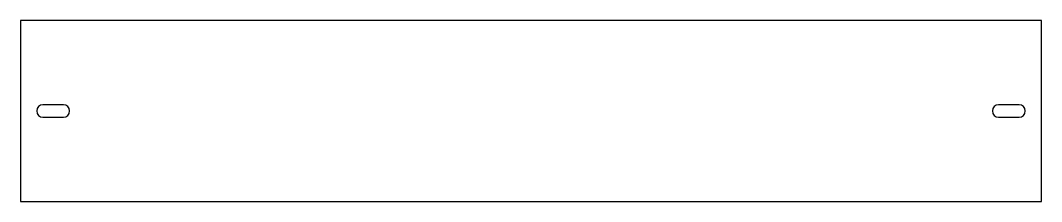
# Model space of a CAD drawing. Extents: x 0 to 498, y 0 to 88.
import ezdxf

# ---------------------------------------------------------------- set-up
doc = ezdxf.new("R2010")
doc.units = 0
doc.layers.get('0').update_dxf_attribs({"linetype": 'CONTINUOUS'})

msp = doc.modelspace()

# ---------------------------------------------------------------- linework, layer by layer
for p, q in [((21, 47.15), (11, 47.15)), ((487, 47.15), (477, 47.15)), ((11, 41.15), (21, 41.15)), ((477, 41.15), (487, 41.15))]:
    msp.add_line(p, q)
msp.add_lwpolyline([(0, 0), (498, 0), (498, 88.3), (0, 88.3)], close=True)
for centre, start, end in [((11, 44.15), 90, 270), ((21, 44.15), 270, 90), ((477, 44.15), 90, 270), ((487, 44.15), 270, 90)]:
    msp.add_arc(centre, 3, start, end)

doc.saveas('drawing.dxf')
